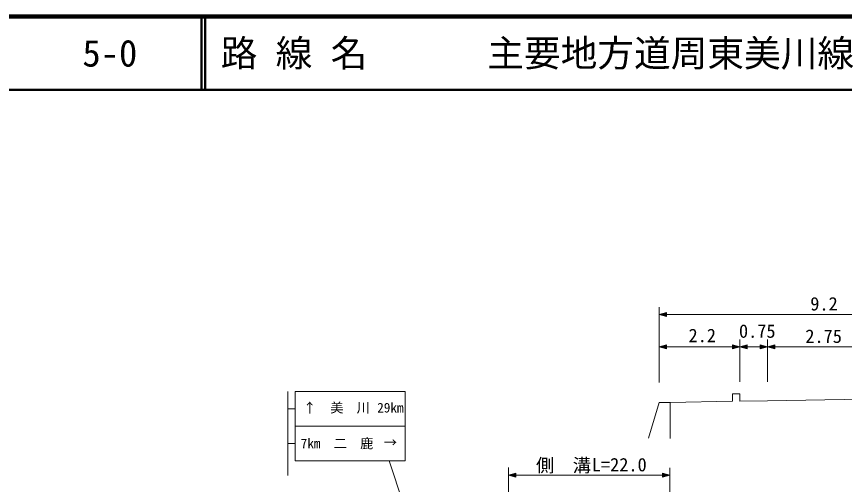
# Model space of a CAD drawing. Units: millimetres, scale not verified, with parts at other scales. Extents: x 40000 to 680000, y 20000 to 380000.
# Drawn here: x 152541 to 265424, y 316128 to 380000 of the extents above; entities that cross this region are included whole.
import ezdxf
from ezdxf.enums import TextEntityAlignment as Align

# ---------------------------------------------------------------- set-up
doc = ezdxf.new("R2010")
doc.units = ezdxf.units.MM
doc.header["$LTSCALE"] = 1000
for name, color, linetype, lineweight in [('M-BGD', 7, 'Continuous', 13), ('M-STR-HTXT', 7, 'Continuous', 13), ('M-STR-STRC', 7, 'Continuous', 13), ('M-TTL', 2, 'Continuous', 140), ('M-TTL-LINE', 7, 'Continuous', 50)]:
    doc.layers.add(name, color=color, linetype=linetype, lineweight=lineweight)
doc.layers.add('M-TTL-TXT', color=7, linetype='Continuous')
doc.styles.add('ＭＳ ゴシック', font='')
doc.styles.get('ＭＳ ゴシック').set_extended_font_data('MS Gothic')

msp = doc.modelspace()

# ---------------------------------------------------------------- linework, layer by layer
at = {"layer": 'M-BGD'}
for p, q in [((251174, 328502), (250174, 328502)), ((250174, 328502), (250174, 327502)), ((251174, 327502), (251174, 328502)), ((250174, 327502), (241674, 327332)), ((254924, 327558), (251174, 327502)), ((268674, 327764), (254924, 327558)), ((240174, 327332), (238712, 322456)), ((241674, 327332), (240174, 327332)), ((241674, 327332), (241674, 322404))]:
    msp.add_line(p, q, dxfattribs=at)
at = {"layer": 'M-STR-HTXT'}
for p, q in [((240174, 330040), (240174, 340325)), ((240174, 339325), (241174, 339605)), ((240174, 339325), (286174, 339325)), ((241174, 339045), (240174, 339325)), ((240454, 339325), (241134, 339525)), ((241134, 339125), (240454, 339325)), ((240614, 339325), (241094, 339445)), ((241094, 339205), (240614, 339325)), ((240854, 339325), (241054, 339365)), ((241054, 339285), (240854, 339325)), ((241054, 339365), (241054, 339285)), ((241094, 339445), (241094, 339205)), ((241134, 339525), (241134, 339125)), ((241174, 339605), (241174, 339045)), ((240174, 330127), (240174, 335900)), ((251174, 335900), (251174, 330127)), ((254924, 335900), (254924, 330127)), ((240174, 334900), (241174, 335180)), ((240174, 334900), (251174, 334900)), ((241174, 334620), (240174, 334900)), ((240454, 334900), (241134, 335100)), ((241134, 334700), (240454, 334900)), ((240614, 334900), (241094, 335020)), ((241094, 334780), (240614, 334900)), ((240854, 334900), (241054, 334940)), ((241054, 334860), (240854, 334900)), ((241054, 334940), (241054, 334860)), ((241094, 335020), (241094, 334780)), ((241134, 335100), (241134, 334700)), ((241174, 335180), (241174, 334620)), ((250174, 334620), (250174, 335180)), ((250174, 335180), (251174, 334900)), ((251174, 334900), (250174, 334620)), ((250214, 334700), (250214, 335100)), ((250214, 335100), (250894, 334900)), ((250894, 334900), (250214, 334700)), ((250254, 334780), (250254, 335020)), ((250254, 335020), (250734, 334900)), ((250734, 334900), (250254, 334780)), ((250294, 334860), (250294, 334940)), ((250294, 334940), (250494, 334900)), ((250494, 334900), (250294, 334860)), ((251174, 334900), (252174, 335180)), ((251174, 334900), (254924, 334900)), ((252174, 334620), (251174, 334900)), ((251454, 334900), (252134, 335100)), ((252134, 334700), (251454, 334900)), ((251614, 334900), (252094, 335020)), ((252094, 334780), (251614, 334900)), ((251854, 334900), (252054, 334940)), ((252054, 334860), (251854, 334900)), ((252054, 334940), (252054, 334860)), ((252094, 335020), (252094, 334780)), ((252134, 335100), (252134, 334700)), ((252174, 335180), (252174, 334620)), ((253924, 334620), (253924, 335180)), ((253924, 335180), (254924, 334900)), ((254924, 334900), (253924, 334620)), ((253964, 334700), (253964, 335100)), ((253964, 335100), (254644, 334900)), ((254644, 334900), (253964, 334700)), ((254004, 334780), (254004, 335020)), ((254004, 335020), (254484, 334900)), ((254484, 334900), (254004, 334780)), ((254044, 334860), (254044, 334940)), ((254044, 334940), (254244, 334900)), ((254244, 334900), (254044, 334860)), ((254924, 334900), (255924, 335180)), ((254924, 334900), (268674, 334900)), ((255924, 334620), (254924, 334900)), ((255204, 334900), (255884, 335100)), ((255884, 334700), (255204, 334900)), ((255364, 334900), (255844, 335020)), ((255844, 334780), (255364, 334900)), ((255604, 334900), (255804, 334940)), ((255804, 334860), (255604, 334900)), ((255804, 334940), (255804, 334860)), ((255844, 335020), (255844, 334780)), ((255884, 335100), (255884, 334700)), ((255924, 335180), (255924, 334620)), ((219631, 310821), (219631, 318422)), ((241631, 318390), (241631, 310789)), ((219631, 317392), (220631, 317671)), ((219631, 317392), (241631, 317392)), ((220631, 317113), (219631, 317392)), ((219911, 317392), (220591, 317592)), ((220591, 317192), (219911, 317392)), ((220071, 317392), (220551, 317512)), ((220551, 317272), (220071, 317392)), ((220311, 317392), (220511, 317432)), ((220511, 317352), (220311, 317392)), ((220511, 317432), (220511, 317352)), ((220551, 317512), (220551, 317272)), ((220591, 317592), (220591, 317192)), ((220631, 317671), (220631, 317113)), ((240631, 317113), (240631, 317671)), ((240631, 317671), (241631, 317392)), ((241631, 317392), (240631, 317113)), ((240671, 317192), (240671, 317592)), ((240671, 317592), (241351, 317392)), ((241351, 317392), (240671, 317192)), ((240711, 317272), (240711, 317512)), ((240711, 317512), (241191, 317392)), ((241191, 317392), (240711, 317272)), ((240751, 317352), (240751, 317432)), ((240751, 317432), (240951, 317392)), ((240951, 317392), (240751, 317352))]:
    msp.add_line(p, q, dxfattribs=at)
at = {"layer": 'M-STR-STRC'}
for p, q in [((189518, 328821), (189518, 317344)), ((190518, 328821), (205518, 328821)), ((190518, 328821), (190518, 319340)), ((205518, 328821), (205518, 319340)), ((189518, 326451), (190518, 326451)), ((205518, 324081), (190518, 324081)), ((189518, 321710), (190518, 321710)), ((205518, 319340), (190518, 319340)), ((203350, 319340), (217962, 275195))]:
    msp.add_line(p, q, dxfattribs=at)
at = {"layer": 'M-TTL'}
msp.add_line((680000, 380000), (40000, 380000), dxfattribs=at)
at = {"layer": 'M-TTL-LINE'}
for p, q in [((177750, 380000), (177750, 370000)), ((178250, 380000), (178250, 370000)), ((40000, 370000), (680000, 370000))]:
    msp.add_line(p, q, dxfattribs=at)

# ---------------------------------------------------------------- texts
at = {"layer": 'M-STR-HTXT', "style": 'ＭＳ ゴシック'}
for s, p in [('9.2', (260768, 339325)), ('0.75', (251043, 335600)), ('2.2', (244168, 335000)), ('2.75', (260093, 334900)), ('側\u3000溝', (223368, 317275)), ('L=22.0', (230981, 317366))]:
    msp.add_text(s, height=1833, dxfattribs=at).set_placement(p, align=Align.BOTTOM_LEFT)
at = {"layer": 'M-STR-STRC', "style": 'ＭＳ ゴシック'}
for s, p in [('↑', (191618, 325553)), ('美\u3000川', (195318, 325553)), ('29km', (201718, 325553)), ('7km', (191289, 320678)), ('二\u3000鹿', (195789, 320678)), ('→', (202618, 320812))]:
    msp.add_text(s, height=1320, dxfattribs=at).set_placement(p, align=Align.BOTTOM_LEFT)
at = {"layer": 'M-TTL-TXT', "style": 'ＭＳ ゴシック'}
for s, p in [('路 線 名', (180380, 375000)), ('主要地方道周東美川線', (216734, 375000)), ('5-0', (161521, 375000))]:
    msp.add_text(s, height=3666, dxfattribs=at).set_placement(p, align=Align.MIDDLE_LEFT)

doc.saveas('drawing.dxf')
